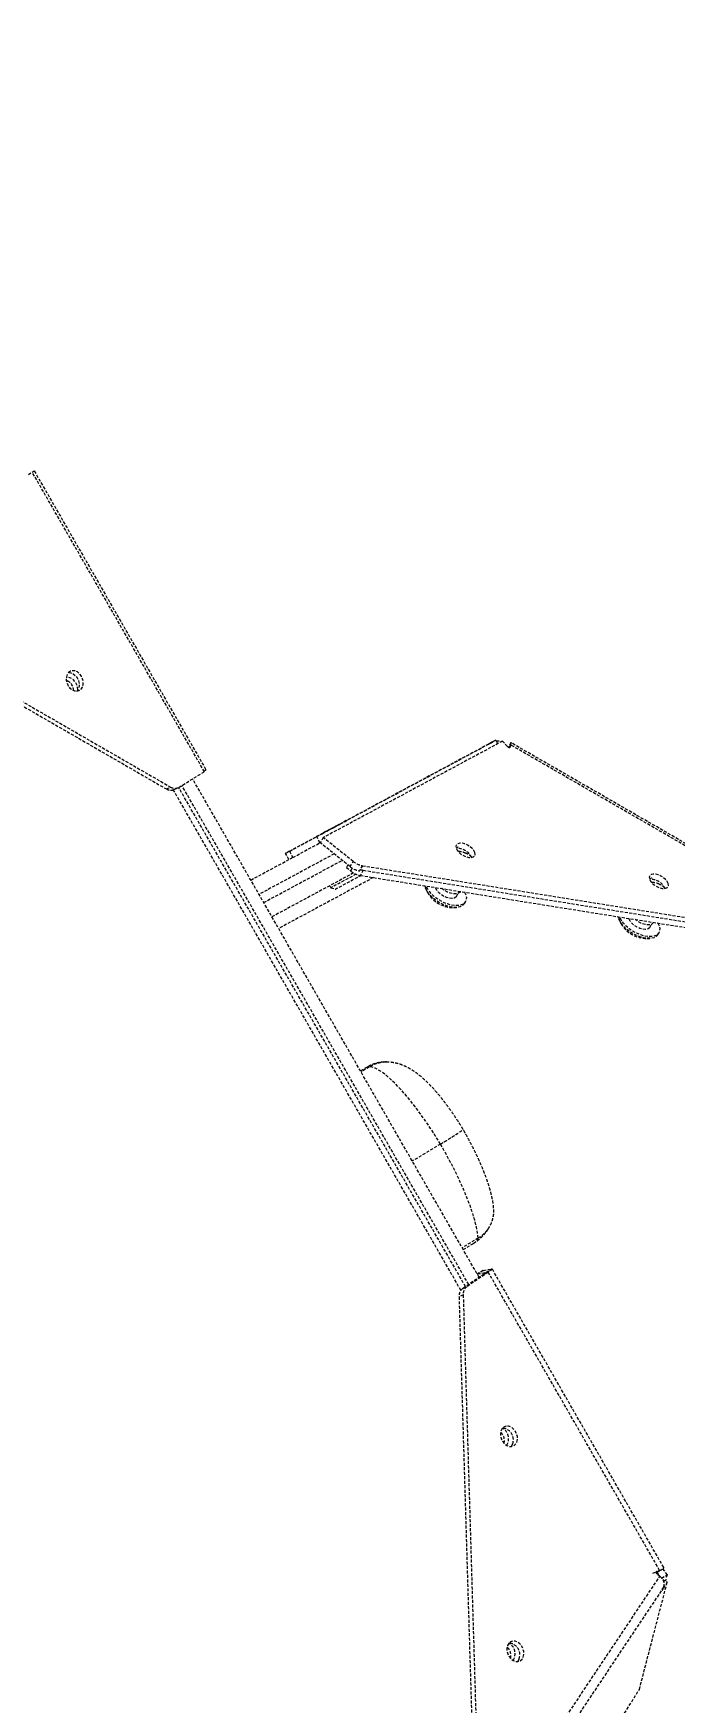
# Model space of a CAD drawing. Header units: millimetres. Extents: x -5934 to 4978, y -3536 to 3518.
# Drawn here: x -1099 to -827, y 751 to 1460 of the extents above; entities that cross this region are included whole.
import ezdxf

# ---------------------------------------------------------------- set-up
doc = ezdxf.new("R2010")
doc.units = ezdxf.units.MM
doc.linetypes.add('HIDDEN', pattern=[1.905, 1.27, -0.635])
for name, color, linetype in [('DIKOM_ОБЪЕКТ', 7, 'Continuous'), ('DIKOM_РАЗМЕР_ЗОНА', 7, 'Continuous'), ('DIKOM_РАЗМЕР_ОБЪЕКТА', 7, 'Continuous')]:
    doc.layers.add(name, color=color, linetype=linetype)
doc.styles.add('style1', font='arialbd.ttf', dxfattribs={"width": 0.8})
doc.dimstyles.new('1-50', dxfattribs={"dimtxt": 300, "dimasz": 200, "dimexe": 100, "dimexo": 0, "dimgap": 100, "dimtad": 1, "dimtxsty": 'style1', "dimcen": 200, "dimclrd": 7, "dimclre": 7, "dimclrt": 7, "dimadec": 1, "dimazin": 2, "dimtfac": 1, "dimtmove": 0, "dimatfit": 2, "dimfxl": 0, "dimlwd": 25, "dimlwe": 18, "dimarcsym": 0})

# ---------------------------------------------------------------- blocks, each defined once
blk = doc.blocks.new('*D1')
at = {"layer": 'Defpoints', "color": 0, "transparency": 16777216}
for p in [(-1315.67, 1399.62), (-2761.53, -516.72), (2199.14, -516.72)]:
    blk.add_point(p, dxfattribs=at)
at = {"layer": 'DIKOM_РАЗМЕР_ОБЪЕКТА', "color": 7, "lineweight": 18, "transparency": 16777216}
for p, q in [((-1315.67, 1399.62), (-2861.53, 1399.62)), ((2199.14, -516.72), (-2861.53, -516.72))]:
    blk.add_line(p, q, dxfattribs=at)
at = {"layer": 'DIKOM_РАЗМЕР_ОБЪЕКТА', "color": 7, "lineweight": 25, "transparency": 16777216}
blk.add_line((-2761.53, 1199.62), (-2761.53, -316.72), dxfattribs=at)
at = {"layer": 'DIKOM_РАЗМЕР_ОБЪЕКТА', "color": 7, "transparency": 16777216}
for points in [[(-2794.86, 1199.62), (-2728.19, 1199.62), (-2761.53, 1399.62)], [(-2794.86, -316.72), (-2728.19, -316.72), (-2761.53, -516.72)]]:
    blk.add_solid(points, dxfattribs=at)
at = {"layer": 'DIKOM_РАЗМЕР_ОБЪЕКТА', "color": 7, "transparency": 16777216, "insert": (-3129.58, 684.6), "char_height": 300, "attachment_point": 5, "rotation": 90, "style": 'style1'}
blk.add_mtext('{\\fArial|b0|i0|c204|p34;\\H1.75x;1950}', dxfattribs=at)
blk = doc.blocks.new('*D2')
at = {"layer": 'Defpoints', "color": 0, "transparency": 16777216}
for p in [(-2311.07, 3518.49), (-5291.95, -2644.37), (2643.33, -2644.37)]:
    blk.add_point(p, dxfattribs=at)
at = {"layer": 'DIKOM_РАЗМЕР_ЗОНА', "color": 7, "lineweight": 18, "transparency": 16777216}
for p, q in [((-2311.07, 3518.49), (-5391.95, 3518.49)), ((2643.33, -2644.37), (-5391.95, -2644.37))]:
    blk.add_line(p, q, dxfattribs=at)
at = {"layer": 'DIKOM_РАЗМЕР_ЗОНА', "color": 7, "lineweight": 25, "transparency": 16777216}
blk.add_line((-5291.95, 3318.49), (-5291.95, -2444.37), dxfattribs=at)
at = {"layer": 'DIKOM_РАЗМЕР_ЗОНА', "color": 7, "transparency": 16777216}
for points in [[(-5325.28, 3318.49), (-5258.61, 3318.49), (-5291.95, 3518.49)], [(-5325.28, -2444.37), (-5258.61, -2444.37), (-5291.95, -2644.37)]]:
    blk.add_solid(points, dxfattribs=at)
at = {"layer": 'DIKOM_РАЗМЕР_ЗОНА', "color": 7, "transparency": 16777216, "insert": (-5660, 631.36), "char_height": 300, "attachment_point": 5, "rotation": 90, "style": 'style1'}
blk.add_mtext('{\\fArial|b0|i0|c204|p34;\\H1.75x;6150}', dxfattribs=at)

msp = doc.modelspace()

# ---------------------------------------------------------------- linework, layer by layer
at = {"layer": 'DIKOM_ОБЪЕКТ', "color": 7, "linetype": 'HIDDEN', "lineweight": 15}
for p, q in [((-1101.03, 1272.748), (-1098.532, 1274.253)), ((-1026.332, 1146.538), (-1099.276, 1273.521)), ((-1098.532, 1274.253), (-1025.589, 1147.27)), ((-1208.367, 1235.015), (-1042.456, 1139.217)), ((-1206.589, 1235.81), (-1040.679, 1140.012)), ((-904.021, 1159.156), (-979.884, 1118.342)), ((-978.632, 1118.998), (-902.556, 1159.944)), ((-899.772, 1159.499), (-975.849, 1118.553)), ((-902.556, 1159.944), (-905.313, 1158.461)), ((-905.313, 1158.461), (-904.021, 1159.156)), ((-905.313, 1158.461), (-905.313, 1158.461)), ((-901.745, 1158.437), (-902.556, 1159.944)), ((-897.616, 1157.228), (-899.772, 1159.499)), ((-898.626, 1158.292), (-897.616, 1157.229)), ((-897.616, 1157.229), (-897.616, 1157.229)), ((-896.181, 1158.859), (-897.27, 1156.971)), ((-896.987, 1156.852), (-896.364, 1157.93)), ((-896.603, 1156.881), (-896.505, 1157.05)), ((-896.364, 1157.93), (-896.505, 1157.05)), ((-769.446, 1084.648), (-896.364, 1157.93)), ((-768.998, 1085.424), (-896.201, 1158.87)), ((-1037.199, 1139.893), (-1026.332, 1146.538)), ((-909.677, 931.798), (-1031.305, 1143.497)), ((-1025.589, 1147.27), (-1026.453, 1146.749)), ((-1042.456, 1139.217), (-1040.679, 1140.012)), ((-917.431, 926.354), (-1039.511, 1138.841)), ((-1039.305, 1138.924), (-1037.528, 1139.719)), ((-915.457, 927.897), (-1037.24, 1139.868)), ((-914.122, 928.798), (-1035.869, 1140.706)), ((-990.215, 1112.766), (-978.632, 1118.998)), ((-990.215, 1112.766), (-988.793, 1110.124)), ((-990.1, 1112.844), (-979.884, 1118.342)), ((-988.793, 1110.124), (-977.21, 1116.357)), ((-977.21, 1116.357), (-978.632, 1118.998)), ((-977.21, 1116.357), (-977.075, 1116.43)), ((-975.849, 1118.553), (-977.125, 1116.343)), ((-964.449, 1106.227), (-977.125, 1116.343)), ((-963.173, 1108.436), (-975.849, 1118.553)), ((-1006.62, 1100.533), (-989.3, 1109.852)), ((-971.22, 1111.631), (-1003.132, 1094.461)), ((-1001.138, 1090.991), (-967.821, 1108.918)), ((-991.915, 1111.867), (-991.909, 1111.855)), ((-990.487, 1109.213), (-991.909, 1111.855)), ((-965.406, 1106.991), (-966.031, 1105.908)), ((-966.031, 1105.908), (-964.206, 1104.393)), ((-964.449, 1106.227), (-963.173, 1108.436)), ((-959.232, 1106.623), (-960.508, 1104.413)), ((-959.232, 1106.623), (-776.064, 1077.307)), ((-963.012, 1103.556), (-997.65, 1084.919)), ((-954.617, 1101.591), (-994.805, 1079.968)), ((-964.206, 1104.393), (-963.522, 1105.577)), ((-960.508, 1104.413), (-960.322, 1104.383)), ((-958.86, 1104.685), (-960.136, 1102.475)), ((-960.136, 1102.475), (-776.434, 1073.073)), ((-958.86, 1104.685), (-775.158, 1075.283)), ((-973.087, 1098.135), (-972.613, 1097.255)), ((-972.613, 1097.255), (-970.581, 1096.645)), ((-932.125, 1096.392), (-931.498, 1095.12)), ((-919.358, 1093.568), (-918.599, 1094.883)), ((-920.605, 1088.831), (-919.189, 1088.924)), ((-915.887, 1090.581), (-915.461, 1091.318)), ((-850.032, 1083.251), (-849.405, 1081.978)), ((-837.265, 1080.426), (-836.506, 1081.741)), ((-835.689, 1082.555), (-835.688, 1082.557)), ((-833.793, 1077.44), (-833.368, 1078.176)), ((-838.512, 1075.689), (-837.096, 1075.782)), ((-957.243, 1021.123), (-960.032, 1019.443)), ((-956.277, 1021.209), (-959.82, 1019.074)), ((-926.105, 988.406), (-938.062, 981.203)), ((-910.118, 948.495), (-916.917, 944.398)), ((-916.464, 943.611), (-912.11, 946.234)), ((-907.584, 933.21), (-916.685, 927.068)), ((-905.807, 934.006), (-914.908, 927.864)), ((-907.993, 934.734), (-910.49, 933.229)), ((-910.392, 933.266), (-910.49, 933.229)), ((-907.894, 934.771), (-910.392, 933.266)), ((-910.392, 933.266), (-906.863, 933.92)), ((-907.993, 934.734), (-907.894, 934.771)), ((-907.894, 934.771), (-904.366, 935.425)), ((-907.584, 933.21), (-905.807, 934.006)), ((-906.863, 933.92), (-904.366, 935.425)), ((-906.863, 933.92), (-906.803, 933.815)), ((-833.06, 807.398), (-905.807, 934.006)), ((-831.319, 808.637), (-904.159, 935.404)), ((-916.452, 924.351), (-918.229, 923.556)), ((-918.229, 923.556), (-912.098, 719.335)), ((-916.685, 927.068), (-914.908, 927.864)), ((-916.452, 924.351), (-910.321, 720.131)), ((-831.832, 808.077), (-829.926, 805.56)), ((-898.964, 706.068), (-832.984, 804.884)), ((-841.682, 756.858), (-829.833, 802.466)), ((-835.999, 806.2), (-834.222, 806.995)), ((-834.487, 806.759), (-833.06, 807.398)), ((-834.329, 806.572), (-833.056, 807.339)), ((-834.329, 806.572), (-833.133, 804.992)), ((-834.222, 806.995), (-833.06, 807.398)), ((-832.984, 804.884), (-834.185, 805.76)), ((-834.069, 806.819), (-832.103, 807.829)), ((-832.258, 804.155), (-829.926, 805.56)), ((-831.765, 803.581), (-829.833, 802.466)), ((-829.833, 802.466), (-831.575, 799.52)), ((-829.926, 805.56), (-830.613, 802.916)), ((-831.363, 800.305), (-897.343, 701.49)), ((-831.872, 799.228), (-831.363, 800.305)), ((-831.7, 799.592), (-831.575, 799.52)), ((-849.966, 743.533), (-841.682, 756.858))]:
    msp.add_line(p, q, dxfattribs=at)
at = {"layer": 'DIKOM_ОБЪЕКТ', "color": 7, "linetype": 'HIDDEN', "lineweight": 15, "flags": 128}
for points in [[(-1083.223, 1189.182), (-1084.019, 1188.604), (-1084.597, 1187.742), (-1084.911, 1186.666), (-1084.935, 1185.462), (-1084.667, 1184.229), (-1084.13, 1183.067), (-1083.366, 1182.069), (-1082.438, 1181.316), (-1081.42, 1180.87), (-1080.396, 1180.766), (-1079.447, 1181.013), (-1078.652, 1181.591), (-1078.074, 1182.453), (-1077.76, 1183.53), (-1077.735, 1184.733), (-1078.003, 1185.966), (-1078.54, 1187.128), (-1079.304, 1188.126), (-1080.232, 1188.879), (-1081.25, 1189.325), (-1082.275, 1189.429), (-1083.223, 1189.182)], [(-1080.034, 1181.313), (-1080.159, 1182.495), (-1080.568, 1183.704), (-1081.226, 1184.795), (-1082.082, 1185.678), (-1083.066, 1186.281), (-1084.097, 1186.557), (-1084.93, 1186.52)], [(-1083.986, 1188.638), (-1083.027, 1188.53), (-1082.01, 1188.084), (-1081.081, 1187.331), (-1080.317, 1186.333), (-1079.78, 1185.171), (-1079.513, 1183.938), (-1079.537, 1182.734), (-1079.851, 1181.658), (-1080.429, 1180.796), (-1080.462, 1180.762)], [(-969.856, 1123.733), (-970.785, 1123.233), (-971.858, 1122.656), (-972.985, 1122.049), (-974.076, 1121.462), (-975.043, 1120.942), (-975.807, 1120.531), (-976.307, 1120.262), (-976.501, 1120.157), (-976.374, 1120.225), (-975.937, 1120.461), (-975.224, 1120.844), (-974.294, 1121.344), (-973.222, 1121.921), (-972.095, 1122.528), (-971.003, 1123.115), (-970.037, 1123.635), (-969.273, 1124.047), (-968.773, 1124.315), (-968.579, 1124.42), (-968.706, 1124.352), (-969.143, 1124.117), (-969.856, 1123.733)], [(-969.853, 1123.728), (-970.783, 1123.227), (-971.855, 1122.65), (-972.983, 1122.044), (-974.074, 1121.457), (-975.041, 1120.936), (-975.805, 1120.525), (-976.304, 1120.256), (-976.498, 1120.152), (-976.372, 1120.22), (-975.934, 1120.455), (-975.222, 1120.838), (-974.292, 1121.339), (-973.22, 1121.916), (-972.092, 1122.522), (-971.001, 1123.11), (-970.034, 1123.63), (-969.27, 1124.041), (-968.771, 1124.31), (-968.576, 1124.414), (-968.703, 1124.346), (-969.141, 1124.111), (-969.853, 1123.728)], [(-990.1, 1112.844), (-990.5, 1112.628), (-990.86, 1112.435), (-991.173, 1112.267), (-991.435, 1112.125), (-991.642, 1112.014), (-991.793, 1111.933), (-991.884, 1111.884), (-991.915, 1111.867)], [(-991.909, 1111.855), (-991.881, 1111.87), (-991.796, 1111.915), (-991.656, 1111.991), (-991.463, 1112.095), (-991.219, 1112.226), (-990.927, 1112.383), (-990.59, 1112.564), (-990.215, 1112.766)], [(-911.505, 1112.191), (-911.913, 1113.044), (-912.611, 1113.905), (-913.542, 1114.705), (-914.629, 1115.378), (-915.786, 1115.871), (-916.918, 1116.144), (-917.933, 1116.173), (-918.75, 1115.958), (-919.302, 1115.514), (-919.544, 1114.88), (-919.458, 1114.104), (-919.049, 1113.252), (-918.351, 1112.391), (-917.421, 1111.591), (-916.333, 1110.917), (-915.177, 1110.424), (-914.045, 1110.152), (-913.029, 1110.122), (-912.212, 1110.338), (-911.66, 1110.781), (-911.418, 1111.416), (-911.505, 1112.191)], [(-988.793, 1110.124), (-989.169, 1109.922), (-989.271, 1109.867)], [(-961.925, 1103.005), (-963.264, 1102.285), (-964.904, 1101.403), (-966.518, 1100.534), (-968.045, 1099.712), (-969.426, 1098.969), (-970.609, 1098.333), (-971.546, 1097.829), (-972.204, 1097.475), (-972.555, 1097.286), (-972.613, 1097.255)], [(-961.359, 1101.606), (-962.851, 1100.804), (-964.374, 1099.984), (-965.858, 1099.186), (-967.234, 1098.446), (-968.436, 1097.799), (-969.41, 1097.275), (-970.109, 1096.899), (-970.5, 1096.688), (-970.581, 1096.645)], [(-959.811, 1102.439), (-959.97, 1102.354), (-961.359, 1101.606)], [(-829.413, 1099.052), (-829.821, 1099.905), (-830.519, 1100.766), (-831.45, 1101.566), (-832.537, 1102.239), (-833.694, 1102.732), (-834.826, 1103.005), (-835.841, 1103.034), (-836.658, 1102.819), (-837.21, 1102.376), (-837.452, 1101.741), (-837.366, 1100.966), (-836.957, 1100.113), (-836.259, 1099.252), (-835.329, 1098.452), (-834.241, 1097.778), (-833.085, 1097.285), (-831.953, 1097.013), (-830.937, 1096.983), (-830.12, 1097.199), (-829.568, 1097.642), (-829.326, 1098.277), (-829.413, 1099.052)], [(-915.887, 1090.581), (-915.993, 1090.413), (-916.699, 1089.701), (-917.691, 1089.206), (-918.93, 1088.946), (-920.368, 1088.931), (-921.949, 1089.163), (-923.614, 1089.631), (-925.298, 1090.319), (-926.937, 1091.199), (-928.467, 1092.238), (-929.83, 1093.396), (-930.973, 1094.628), (-931.853, 1095.887), (-932.435, 1097.125), (-932.674, 1098.091)], [(-932.674, 1098.091), (-932.512, 1097.362), (-932.125, 1096.392)], [(-915.88, 1095.392), (-915.368, 1094.274), (-915.105, 1093.105), (-915.173, 1092.05), (-915.567, 1091.149), (-916.274, 1090.438), (-917.266, 1089.942), (-918.505, 1089.682), (-919.942, 1089.668), (-921.524, 1089.899), (-923.189, 1090.368), (-924.873, 1091.055), (-926.512, 1091.936), (-928.042, 1092.975), (-929.405, 1094.132), (-930.548, 1095.365), (-931.427, 1096.624), (-932.009, 1097.862), (-932.049, 1097.979)], [(-919.358, 1093.568), (-919.605, 1093.254), (-920.283, 1092.853), (-921.213, 1092.69), (-922.327, 1092.777), (-923.541, 1093.109), (-924.767, 1093.66), (-925.913, 1094.39), (-926.893, 1095.244), (-927.637, 1096.159), (-928.087, 1097.068), (-928.165, 1097.358)], [(-917.782, 1095.697), (-918.032, 1095.303), (-918.667, 1094.851), (-919.561, 1094.628), (-920.652, 1094.648), (-921.866, 1094.91), (-923.121, 1095.396), (-924.331, 1096.072), (-925.413, 1096.894), (-925.46, 1096.936)], [(-833.793, 1077.44), (-833.898, 1077.274), (-834.604, 1076.561), (-835.594, 1076.065), (-836.832, 1075.805), (-838.27, 1075.789), (-839.851, 1076.02), (-841.516, 1076.488), (-843.2, 1077.175), (-844.839, 1078.054), (-846.369, 1079.093), (-847.733, 1080.25), (-848.877, 1081.482), (-849.757, 1082.742), (-850.34, 1083.98), (-850.581, 1084.947)], [(-850.581, 1084.947), (-850.418, 1084.217), (-850.032, 1083.251)], [(-833.789, 1082.253), (-833.276, 1081.136), (-833.012, 1079.967), (-833.079, 1078.912), (-833.472, 1078.01), (-834.178, 1077.298), (-835.169, 1076.802), (-836.407, 1076.541), (-837.844, 1076.526), (-839.426, 1076.757), (-841.091, 1077.224), (-842.775, 1077.911), (-844.414, 1078.791), (-845.944, 1079.829), (-847.308, 1080.987), (-848.451, 1082.219), (-849.332, 1083.478), (-849.915, 1084.716), (-849.957, 1084.84)], [(-837.265, 1080.426), (-837.511, 1080.114), (-838.188, 1079.712), (-839.117, 1079.548), (-840.231, 1079.635), (-841.445, 1079.966), (-842.671, 1080.517), (-843.817, 1081.246), (-844.798, 1082.1), (-845.542, 1083.015), (-845.993, 1083.924), (-846.073, 1084.219)], [(-835.689, 1082.555), (-835.937, 1082.163), (-836.572, 1081.711), (-837.465, 1081.487), (-838.556, 1081.506), (-839.77, 1081.767), (-841.025, 1082.253), (-842.235, 1082.929), (-843.317, 1083.75), (-843.363, 1083.791)], [(-956.277, 1021.209), (-956.871, 1021.252), (-957.243, 1021.123)], [(-926.105, 988.406), (-928.172, 991.763), (-930.294, 995.051), (-932.454, 998.243), (-934.635, 1001.314), (-936.819, 1004.239), (-938.989, 1006.994), (-941.127, 1009.558), (-943.216, 1011.909), (-945.239, 1014.028), (-947.179, 1015.899), (-949.022, 1017.506), (-950.751, 1018.836), (-952.354, 1019.878), (-953.817, 1020.625), (-955.128, 1021.07), (-956.277, 1021.209)], [(-910.118, 948.495), (-910.373, 950.747), (-910.85, 953.275), (-911.543, 956.058), (-912.447, 959.074), (-913.556, 962.299), (-914.86, 965.707), (-916.349, 969.271), (-918.01, 972.962), (-919.832, 976.752), (-921.799, 980.61), (-923.895, 984.505), (-926.105, 988.406)], [(-906.863, 933.92), (-906.786, 933.924), (-906.757, 933.9), (-906.778, 933.847), (-906.848, 933.767), (-906.967, 933.661), (-907.131, 933.531), (-907.338, 933.38), (-907.584, 933.21)], [(-904.366, 935.425), (-904.21, 935.434), (-904.153, 935.385), (-904.195, 935.279), (-904.336, 935.119), (-904.573, 934.907), (-904.902, 934.647), (-905.316, 934.345), (-905.807, 934.006)], [(-893.695, 861.879), (-893.438, 862.988), (-893.473, 864.205), (-893.797, 865.432), (-894.384, 866.569), (-895.186, 867.524), (-896.139, 868.219), (-897.164, 868.599), (-898.18, 868.632), (-899.104, 868.317), (-899.861, 867.677), (-900.389, 866.766), (-900.646, 865.657), (-900.611, 864.44), (-900.288, 863.213), (-899.701, 862.076), (-898.899, 861.121), (-897.946, 860.426), (-896.92, 860.046), (-895.904, 860.013), (-894.98, 860.328), (-894.224, 860.968), (-893.695, 861.879)], [(-895.472, 861.084), (-896.001, 860.172), (-896.168, 859.987)], [(-890.955, 770.618), (-890.698, 771.727), (-890.733, 772.944), (-891.057, 774.171), (-891.644, 775.308), (-892.446, 776.263), (-893.399, 776.958), (-894.424, 777.338), (-895.441, 777.371), (-896.364, 777.056), (-897.121, 776.416), (-897.649, 775.505), (-897.906, 774.396), (-897.872, 773.179), (-897.548, 771.952), (-896.961, 770.815), (-896.159, 769.86), (-895.206, 769.165), (-894.18, 768.785), (-893.164, 768.751), (-892.24, 769.067), (-891.484, 769.707), (-890.955, 770.618)], [(-892.732, 769.823), (-893.261, 768.911), (-893.428, 768.726)]]:
    msp.add_lwpolyline(points, dxfattribs=at)
at = {"layer": 'DIKOM_ОБЪЕКТ', "color": 7, "linetype": 'HIDDEN', "lineweight": 15}
for centre, radius, start, end in [((-1086.735, 1180.835), 4.915, 1.974163, 68.439872), ((-1040.6, 1142.094), 3.424, 237.17249, 292.209387), ((-1038.84, 1142.835), 3.369, 236.920295, 299.149096), ((-917.842, 1112.968), 1.749, 114.3415, 148.794857), ((-919.042, 1107.045), 6.937, 26.565762, 88.818875), ((-958.909, 1113.076), 8.81, 231.031806, 259.540924), ((-957.633, 1115.284), 8.808, 231.030247, 259.543064), ((-918.534, 1105.321), 7.31, 64.364428, 90.314823), ((-919.476, 1102.635), 10.144, 49.903738, 66.134148), ((-958.529, 1111.161), 8.834, 230.005291, 259.514429), ((-957.656, 1111.943), 7.357, 251.53246, 260.578259), ((-835.75, 1099.829), 1.749, 114.342656, 148.7937), ((-836.95, 1093.907), 6.937, 26.565193, 88.820395), ((-836.444, 1092.177), 7.315, 64.371683, 90.305088), ((-837.384, 1089.496), 10.144, 49.903738, 66.134148), ((-920.565, 1101.479), 12.648, 210.183051, 269.816949), ((-838.471, 1088.338), 12.649, 210.184818, 269.815182), ((-914.839, 950.648), 5.189, 301.72564, 335.486921), ((-914.254, 923.904), 3.99, 127.52975, 185.012054), ((-912.478, 924.7), 3.989, 127.524807, 185.016998), ((-903.973, 862.497), 5.028, 346.327217, 47.289126), ((-902.253, 863.311), 5.089, 326.099517, 61.015283), ((-900.22, 862.831), 5.059, 339.793679, 84.021249), ((-901.236, 771.236), 5.028, 346.353029, 47.248077), ((-899.518, 772.05), 5.089, 326.118462, 60.978586), ((-897.48, 771.57), 5.059, 339.793088, 84.020229)]:
    msp.add_arc(centre, radius, start, end, dxfattribs=at)
for centre, major_axis, ratio, start_param, end_param in [((-904.897, 1158.684), (0.831, 0.447), 0.0000502, 2.0943914, 4.1887866), ((-897.201, 1157.452), (0.638, -0.532), 0.5392763, 4.4986912, 5.026249), ((-897.2, 1157.452), (0.638, -0.532), 0.5393073, 4.4988409, 6.593236), ((-833.823, 806.301), (0.636, -0.533), 0.7830754, 2.7033364, 4.7977315), ((-831.51, 799.769), (0.455, 0.808), 0.0738966, 2.3463163, 4.4407114)]:
    msp.add_ellipse(centre, major_axis=major_axis, ratio=ratio, start_param=start_param, end_param=end_param, dxfattribs=at)
for points, knots in [([(-902.405, 1159.664), (-901.995, 1159.695), (-901.204, 1159.756), (-900.473, 1159.455), (-900.122, 1159.311)], [0, 0, 0, 0, 0.5182955, 1, 1, 1, 1]), ([(-896.181, 1158.859), (-896.181, 1158.859), (-896.13, 1158.946), (-896.22, 1158.677), (-896.314, 1158.192), (-896.364, 1157.93)], [0, 0, 0, 0, 0.0001827, 0.4608956, 1, 1, 1, 1]), ([(-948.159, 1023.198), (-948.535, 1023.235), (-949.588, 1023.338), (-951.335, 1023.209), (-953.35, 1022.823), (-955.353, 1022.157), (-956.595, 1021.473), (-957.235, 1021.121)], [0, 0, 0, 0, 0.1197176, 0.3348615, 0.5515453, 0.7691954, 1, 1, 1, 1]), ([(-949.356, 1023.225), (-950.157, 1023.167), (-951.751, 1023.052), (-954.103, 1022.369), (-955.545, 1021.599), (-956.277, 1021.209)], [0, 0, 0, 0, 0.33230695, 0.66137972, 1, 1, 1, 1]), ([(-916.495, 994.683), (-916.689, 995.003), (-917.465, 996.287), (-918.874, 998.503), (-920.732, 1001.285), (-922.638, 1003.98), (-924.584, 1006.575), (-926.569, 1009.06), (-928.6, 1011.432), (-930.698, 1013.692), (-932.915, 1015.857), (-935.206, 1017.828), (-937.467, 1019.478), (-939.611, 1020.766), (-941.643, 1021.738), (-943.669, 1022.472), (-945.735, 1022.967), (-947.633, 1023.231), (-948.856, 1023.21), (-949.354, 1023.201)], [0, 0, 0, 0, 0.02135753, 0.08565487, 0.15011292, 0.21491945, 0.28034836, 0.34673613, 0.41458116, 0.48463266, 0.55814888, 0.63722229, 0.71101347, 0.77160198, 0.82526367, 0.87492724, 0.92227379, 0.96830745, 1, 1, 1, 1]), ([(-926.105, 988.406), (-925.422, 988.82), (-924.036, 989.658), (-922.143, 990.826), (-920.433, 991.901), (-918.993, 992.828), (-917.835, 993.6), (-917.023, 994.175), (-916.537, 994.561), (-916.517, 994.638), (-916.507, 994.675)], [0, 0, 0, 0, 0.1245385, 0.2526871, 0.3772255, 0.5053745, 0.6299355, 0.7581084, 0.8827314, 1, 1, 1, 1]), ([(-903.524, 961.261), (-903.54, 961.449), (-903.639, 962.641), (-904.017, 964.894), (-904.743, 968.073), (-905.714, 971.355), (-906.848, 974.624), (-908.11, 977.853), (-909.488, 981.07), (-910.979, 984.289), (-912.574, 987.511), (-914.268, 990.73), (-915.592, 993.123), (-916.35, 994.434), (-916.494, 994.683)], [0, 0, 0, 0, 0.0188242, 0.118878, 0.2272334, 0.3336582, 0.4337955, 0.5294375, 0.6221715, 0.712998, 0.802538, 0.8912275, 0.9793752, 1, 1, 1, 1]), ([(-910.118, 948.495), (-909.453, 948.94), (-908.104, 949.843), (-906.441, 951.572), (-905.087, 953.538), (-904.114, 955.683), (-903.56, 957.974), (-903.374, 959.854), (-903.523, 960.949), (-903.564, 961.257)], [0, 0, 0, 0, 0.1539227, 0.3123266, 0.4662428, 0.6245948, 0.7791024, 0.9380135, 1, 1, 1, 1]), ([(-912.118, 946.268), (-911.621, 946.571), (-910.437, 947.292), (-908.785, 948.72), (-907.192, 950.451), (-906.044, 951.98), (-905.533, 952.94), (-905.37, 953.245)], [0, 0, 0, 0, 0.17313567, 0.41248888, 0.65008352, 0.88853364, 1, 1, 1, 1]), ([(-833.06, 807.398), (-832.664, 807.57), (-831.938, 807.885), (-831.392, 808.246), (-831.201, 808.516), (-831.331, 808.6), (-831.356, 808.616)], [0, 0, 0, 0, 0.3484678, 0.6378172, 0.9316952, 1, 1, 1, 1]), ([(-831.363, 800.305), (-831.23, 800.717), (-830.987, 801.471), (-831.211, 802.695), (-831.823, 803.843), (-832.578, 804.519), (-832.984, 804.884)], [0, 0, 0, 0, 0.2731971, 0.50002, 0.7304123, 1, 1, 1, 1])]:
    msp.add_open_spline(points, degree=3, knots=knots, dxfattribs=at)

# ---------------------------------------------------------------- dimensions: what is measured, and where the dimension line sits
at = {"layer": 'DIKOM_РАЗМЕР_ЗОНА'}
dim = msp.add_linear_dim(base=(-5291.948, -2644.366), p1=(-2311.073, 3518.487), p2=(2643.327, -2644.366), angle=90, text='{\\fArial|b0|i0|c204|p34;\\H1.75x;6150}', dimstyle='1-50', dxfattribs=at)
dim.commit()
dim.dimension.update_dxf_attribs({"geometry": '*D2', "text_midpoint": (-5291.948, 631.362), "dimtype": 160})
at = {"layer": 'DIKOM_РАЗМЕР_ОБЪЕКТА'}
dim = msp.add_linear_dim(base=(-2761.526, -516.724), p1=(-1315.667, 1399.616), p2=(2199.135, -516.724), angle=90, text='{\\fArial|b0|i0|c204|p34;\\H1.75x;1950}', dimstyle='1-50', dxfattribs=at)
dim.commit()
dim.dimension.update_dxf_attribs({"geometry": '*D1', "text_midpoint": (-2761.526, 684.6), "dimtype": 160})

doc.saveas('drawing.dxf')
